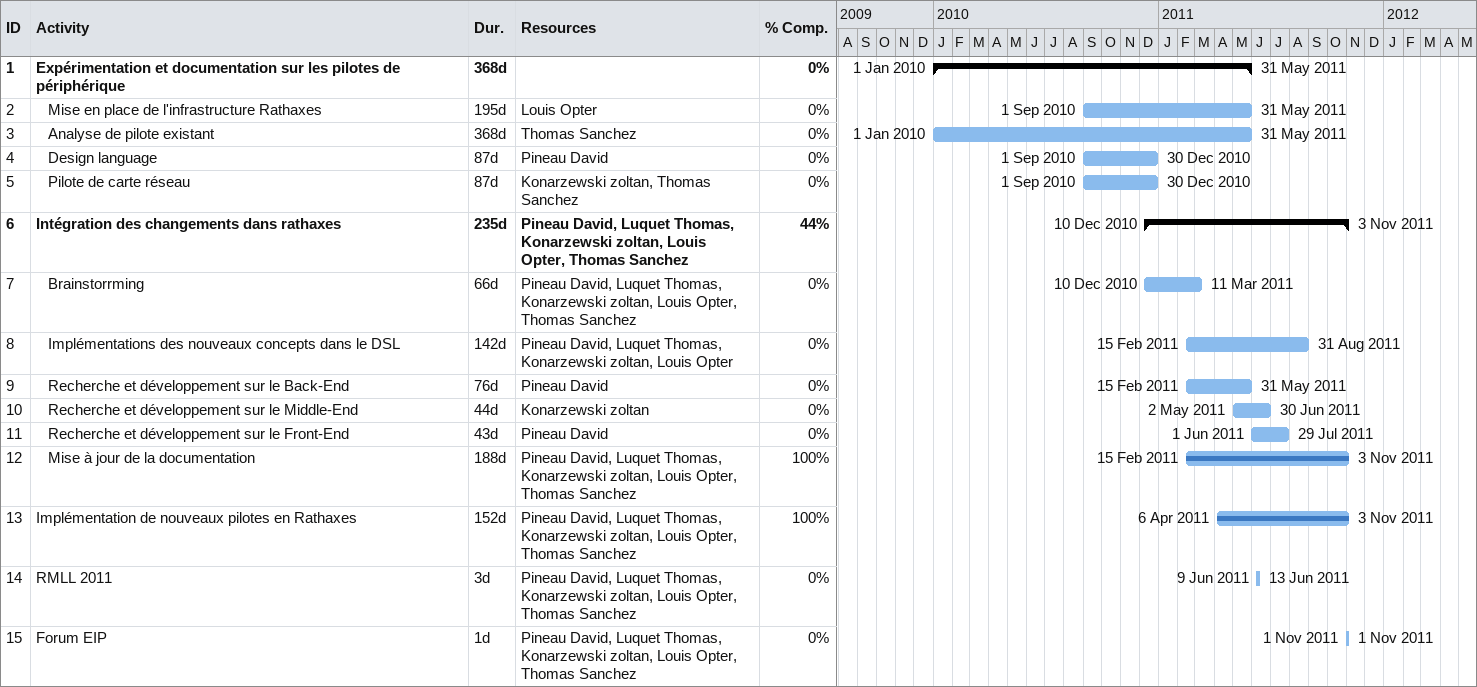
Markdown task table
| ID | Level | Task | Duration | Start | Finish | Resources | % complete |
|---|---|---|---|---|---|---|---|
| 1 | 1 | **Expérimentation et documentation sur les pilotes de périphérique** | 368d | 2010-01-01 | 2011-05-31 |  | 0 |
| 2 | 2 | Mise en place de l'infrastructure Rathaxes | 195d | 2010-09-01 | 2011-05-31 | Louis Opter | 0 |
| 3 | 2 | Analyse de pilote existant | 368d | 2010-01-01 | 2011-05-31 | Thomas Sanchez | 0 |
| 4 | 2 | Design language | 87d | 2010-09-01 | 2010-12-30 | Pineau David | 0 |
| 5 | 2 | Pilote de carte réseau | 87d | 2010-09-01 | 2010-12-30 | Konarzewski zoltan, Thomas Sanchez | 0 |
| 6 | 1 | **Intégration des changements dans rathaxes** | 235d | 2010-12-10 | 2011-11-03 | Pineau David, Luquet Thomas, Konarzewski zoltan, Louis Opter, Thomas Sanchez | 44 |
| 7 | 2 | Brainstorrming | 66d | 2010-12-10 | 2011-03-11 | Pineau David, Luquet Thomas, Konarzewski zoltan, Louis Opter, Thomas Sanchez | 0 |
| 8 | 2 | Implémentations des nouveaux concepts dans le DSL | 142d | 2011-02-15 | 2011-08-31 | Pineau David, Luquet Thomas, Konarzewski zoltan, Louis Opter | 0 |
| 9 | 2 | Recherche et développement sur le Back-End | 76d | 2011-02-15 | 2011-05-31 | Pineau David | 0 |
| 10 | 2 | Recherche et développement sur le Middle-End | 44d | 2011-05-02 | 2011-06-30 | Konarzewski zoltan | 0 |
| 11 | 2 | Recherche et développement sur le Front-End | 43d | 2011-06-01 | 2011-07-29 | Pineau David | 0 |
| 12 | 2 | Mise à jour de la documentation | 188d | 2011-02-15 | 2011-11-03 | Pineau David, Luquet Thomas, Konarzewski zoltan, Louis Opter, Thomas Sanchez | 100 |
| 13 | 1 | Implémentation de nouveaux pilotes en Rathaxes | 152d | 2011-04-06 | 2011-11-03 | Pineau David, Luquet Thomas, Konarzewski zoltan, Louis Opter, Thomas Sanchez | 100 |
| 14 | 1 | RMLL 2011 | 3d | 2011-06-09 | 2011-06-13 | Pineau David, Luquet Thomas, Konarzewski zoltan, Louis Opter, Thomas Sanchez | 0 |
| 15 | 1 | Forum EIP | 1d | 2011-11-01 | 2011-11-01 | Pineau David, Luquet Thomas, Konarzewski zoltan, Louis Opter, Thomas Sanchez | 0 |
